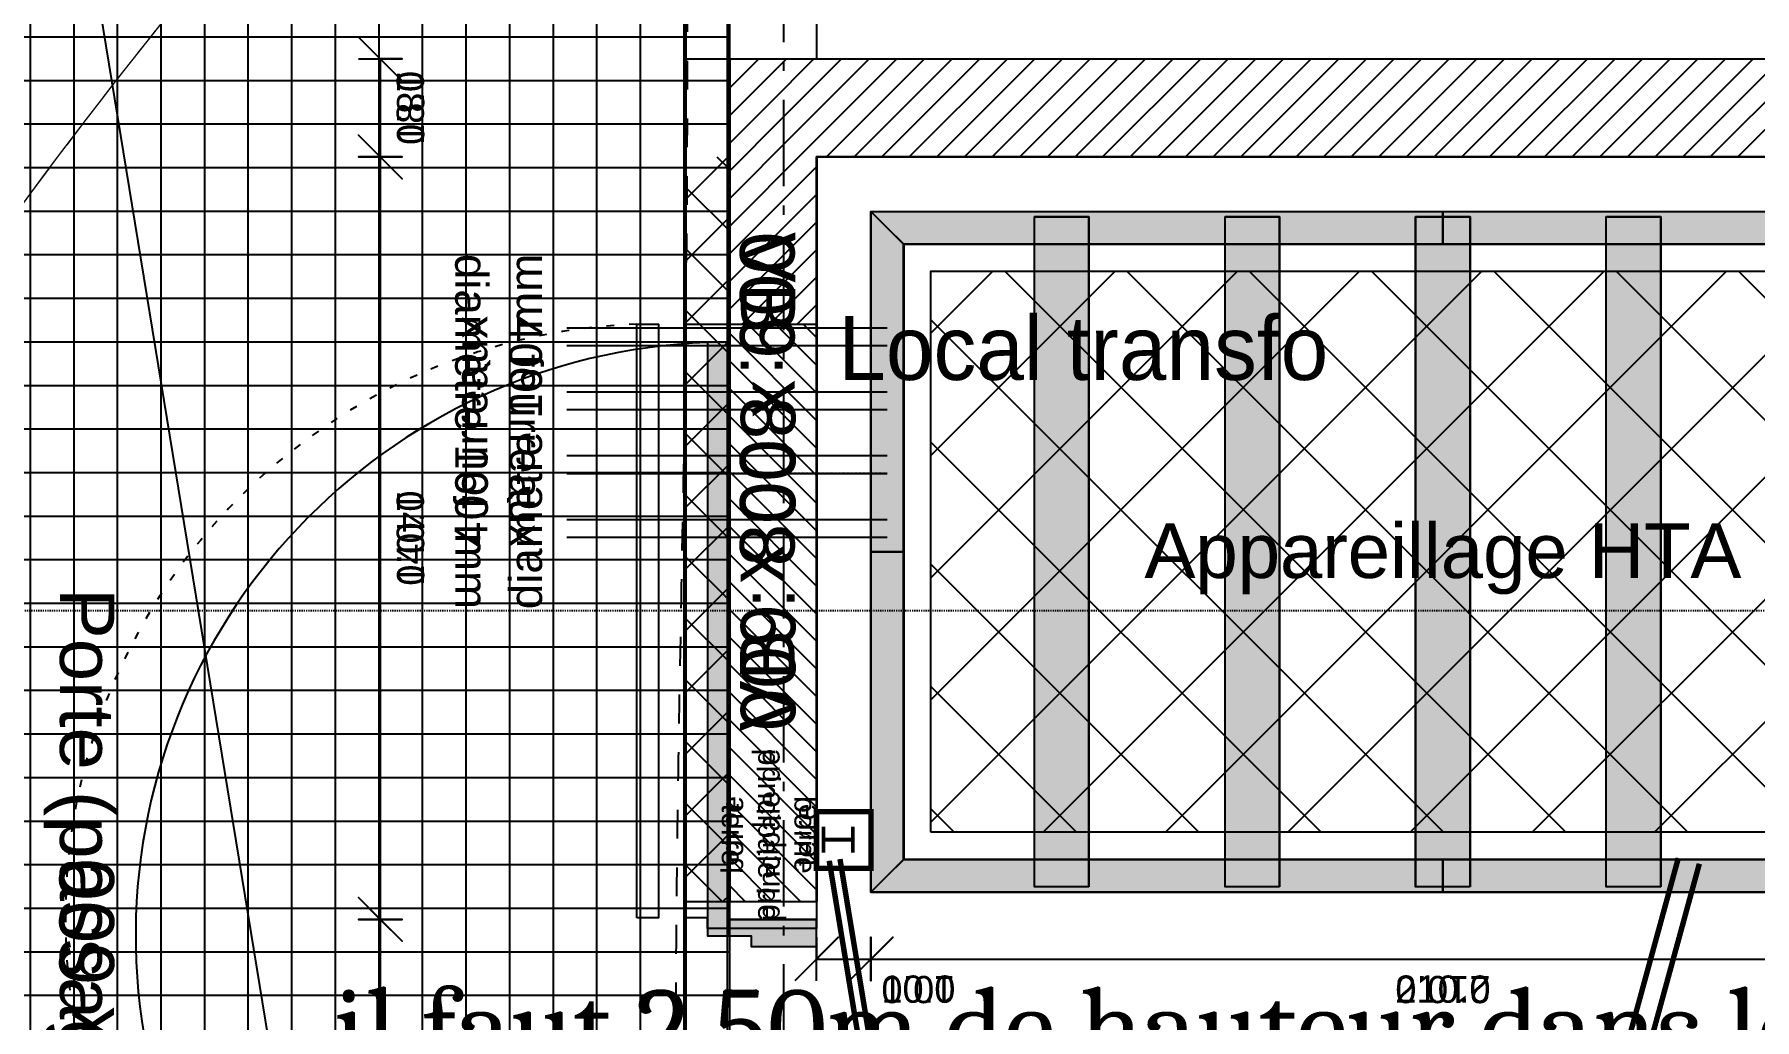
# Model space of a CAD drawing. Extents: x -594 to 29166, y -5797 to 14313.
# Drawn here: x 3703.4 to 4019.2, y 4826.3 to 5007.2 of the extents above; entities that cross this region are included whole.
import ezdxf
from ezdxf.lldxf.tags import DXFTag

# ---------------------------------------------------------------- set-up
doc = ezdxf.new("R2010")
doc.units = 0
for name, pattern in [('CACHE2', [4.7625, 3.175, -1.5875]), ('prlm_ef', [0.165, 0.1, -0.065]), ('Style de ligne -1', [0.41664, 0.20828, -0.20836]), ('Style de ligne -15', [2.08328, 1.25, -0.41656, 0.13886, -0.27786]), ('Style de ligne -18', [0.164042, 0.054681, -0.109361]), ('Style de ligne -6', [1.04164, 0.625, -0.20828, 0.06943, -0.13893]), ('VW-01', [0.41656, 0.20828, -0.20828])]:
    doc.linetypes.add(name, pattern=pattern)
doc.layers.get('0').update_dxf_attribs({"color": 252})
doc.layers.add('01_poutres', color=252, linetype='Continuous', lineweight=20)
doc.layers.add('B BATI-structure', color=252, linetype='VW-01', lineweight=18)
for name, color, linetype in [('01_texte', 252, 'Continuous'), ('A SITE', 252, 'Continuous'), ('B GÈnÈral_Hatch', 252, 'Continuous'), ('B Général', 252, 'Continuous'), ('C ANNOTATIONS-axes horizontaux', 252, 'Style de ligne -1'), ('C ANNOTATIONS-prestations', 252, 'Continuous'), ('C ANNOTATIONS-texte', 252, 'Continuous'), ('prlm-BA', 252, 'Continuous'), ('prlm-MOD', 64, 'Continuous'), ('prlm-MOD-EL', 190, 'Continuous'), ('prlm-VRD', 252, 'Continuous'), ('SA - CAB-réso', 252, 'Continuous'), ('TELECOM_SSL', 252, 'Texte-Telecom')]:
    doc.layers.add(name, color=color, linetype=linetype)
doc.layers.add('prlm-ZEROPLOT', color=254, linetype='Continuous', plot=False)
doc.styles.add('Arial', font='arial.ttf')
doc.styles.add('Eurostile', font='')
doc.styles.add('Lignes', font='arial.ttf', dxfattribs={"height": 0.35})
doc.styles.add('LignesA', font='arial.ttf', dxfattribs={"height": 0.35})
doc.styles.add('prlm-mod', font='cambriaz.ttf', dxfattribs={"height": 18})
doc.styles.add('Standard 200', font='arial.ttf', dxfattribs={"height": 0.4})
doc.styles.add('texte courant 100', font='arial.ttf', dxfattribs={"height": 25})
doc.styles.get('Eurostile').set_extended_font_data('Eurostile')
tags = doc.linetypes.add('Texte-Telecom', pattern='A,5,-0.25,["TEL",Lignes,S=1,R=0,X=0,Y=-0.18],-1.25', length=6.5).pattern_tags.tags
tags[15:16] = [DXFTag(74, 4), DXFTag(75, 0), DXFTag(340, '0'), DXFTag(46, 0.0), DXFTag(50, 0.0), DXFTag(44, 0.0), DXFTag(45, 0.0)]
tags[4:5] = [DXFTag(74, 4), DXFTag(75, 0), DXFTag(340, '0'), DXFTag(46, 0.0), DXFTag(50, 0.0), DXFTag(44, 0.0), DXFTag(45, 0.0)]
tags = doc.linetypes.add('Texte-TelecomA', pattern='A,5,-0.25,["TEL",LignesA,S=1,R=0,X=0,Y=-0.18],-1.25', length=6.5).pattern_tags.tags
tags[15:16] = [DXFTag(74, 4), DXFTag(75, 0), DXFTag(340, '0'), DXFTag(46, 0.0), DXFTag(50, 0.0), DXFTag(44, 0.0), DXFTag(45, 0.0)]
tags[4:5] = [DXFTag(74, 4), DXFTag(75, 0), DXFTag(340, '0'), DXFTag(46, 0.0), DXFTag(50, 0.0), DXFTag(44, 0.0), DXFTag(45, 0.0)]
pattern_1 = [(45, (0, 0), (2.4253472, -2.6458333), [])]
pattern_2 = [(225, (0, 0), (5.656854, -5.656854), []), (315, (0, 0), (-5.656854, -5.656854), [])]

# ---------------------------------------------------------------- blocks, each defined once
blk = doc.blocks.new('A n0.Groupe-16-1')
at = {"layer": 'C ANNOTATIONS-prestations'}
for p, q in [((3766.85, 5002.51), (3766.85, 4984.91)), ((3830.95, 4999.6), (3830.95, 4952.64)), ((3766.85, 4984.51), (3766.85, 4844.91)), ((3846.95, 4952.64), (3846.95, 4981.04)), ((3859.95, 4971.71), (3856.95, 4974.71)), ((3856.95, 4974.71), (3856.95, 4912.21)), ((3859.95, 4971.71), (3856.95, 4974.71)), ((3856.95, 4974.71), (3961.95, 4974.71)), ((3961.95, 4974.71), (4066.95, 4974.71)), ((3862.95, 4968.71), (3859.95, 4971.71)), ((3862.95, 4968.71), (3859.95, 4971.71)), ((3896.95, 4973.71), (3886.95, 4973.71)), ((3886.95, 4850.71), (3886.95, 4973.71)), ((3896.95, 4850.71), (3896.95, 4973.71)), ((3931.95, 4973.71), (3921.95, 4973.71)), ((3921.95, 4850.71), (3921.95, 4973.71)), ((3931.95, 4850.71), (3931.95, 4973.71)), ((3966.95, 4973.71), (3956.95, 4973.71)), ((3956.95, 4850.71), (3956.95, 4973.71)), ((3966.95, 4850.71), (3966.95, 4973.71)), ((4001.95, 4973.71), (3991.95, 4973.71)), ((3991.95, 4850.71), (3991.95, 4973.71)), ((4001.95, 4850.71), (4001.95, 4973.71)), ((3862.95, 4912.21), (3862.95, 4968.71)), ((3961.95, 4968.71), (3862.95, 4968.71)), ((4060.95, 4968.71), (3961.95, 4968.71)), ((3859.95, 4953.28), (3801.14, 4953.28)), ((3859.95, 4950.02), (3801.14, 4950.02)), ((3830.95, 4950.71), (3826.95, 4950.71)), ((3826.95, 4950.71), (3826.95, 4841.71)), ((3830.95, 4841.71), (3830.95, 4950.71)), ((3859.95, 4941.55), (3801.14, 4941.55)), ((3859.95, 4938.29), (3801.14, 4938.29)), ((3859.95, 4929.81), (3801.14, 4929.81)), ((3859.95, 4926.55), (3801.14, 4926.55)), ((3859.95, 4918.08), (3801.14, 4918.08)), ((3859.95, 4914.81), (3801.14, 4914.81)), ((3856.95, 4912.21), (3856.95, 4849.71)), ((3862.95, 4855.71), (3862.95, 4912.21)), ((3849.29, 4855.45), (3884.57, 4641.28)), ((3851.26, 4855.78), (3886.54, 4641.6)), ((3862.95, 4855.71), (3859.95, 4852.71)), ((3859.95, 4852.71), (3862.95, 4855.71)), ((3961.95, 4855.71), (3862.95, 4855.71)), ((4005.17, 4855.97), (3946.14, 4640.54)), ((4009.03, 4854.91), (3950, 4639.48)), ((4060.95, 4855.71), (3961.95, 4855.71)), ((3859.95, 4852.71), (3856.95, 4849.71)), ((3856.95, 4849.71), (3859.95, 4852.71)), ((3856.95, 4849.71), (3961.95, 4849.71)), ((3896.95, 4850.71), (3886.95, 4850.71)), ((3931.95, 4850.71), (3921.95, 4850.71)), ((3966.95, 4850.71), (3956.95, 4850.71)), ((3961.95, 4849.71), (4066.95, 4849.71)), ((4001.95, 4850.71), (3991.95, 4850.71)), ((3830.95, 4844.71), (3830.95, 4841.71)), ((3846.95, 4844.71), (3830.95, 4844.71)), ((3846.95, 4839.71), (3846.95, 4844.71)), ((3766.85, 4844.51), (3766.85, 4729.91)), ((3826.95, 4841.71), (3830.95, 4841.71)), ((3830.95, 4841.71), (3834.95, 4841.71)), ((3834.95, 4841.71), (3834.95, 4839.71)), ((3834.95, 4839.71), (3846.95, 4839.71)), ((3847.15, 4837.41), (3856.75, 4837.41)), ((3856.95, 4837.41), (3874.15, 4837.41)), ((3857.15, 4837.41), (4066.75, 4837.41))]:
    blk.add_line(p, q, dxfattribs=at)
at = {"layer": 'C ANNOTATIONS-prestations', "flags": 128}
for points in [[(3846.95, 5002.71), (4264.95, 5002.71), (4264.95, 4566.71), (3846.95, 4566.71), (3846.95, 4536.71), (3830.95, 4536.71), (3830.95, 4729.71), (3846.95, 4729.71), (3846.95, 4584.71), (4246.95, 4584.71), (4246.95, 4984.71), (3846.95, 4984.71), (3846.95, 4844.71), (3830.95, 4844.71), (3830.95, 5032.94), (3846.95, 5032.94), (3846.95, 5002.71)], [(3762.85, 5002.71), (3770.85, 5002.71), (3766.85, 5002.71), (3770.85, 4998.71), (3762.85, 5006.71)], [(3770.85, 4984.71), (3762.85, 4984.71), (3766.85, 4984.71), (3762.85, 4988.71), (3770.85, 4980.71)], [(3762.85, 4984.71), (3770.85, 4984.71), (3766.85, 4984.71), (3770.85, 4980.71), (3762.85, 4988.71)], [(3770.85, 4844.71), (3762.85, 4844.71), (3766.85, 4844.71), (3762.85, 4848.71), (3770.85, 4840.71)], [(3762.85, 4844.71), (3770.85, 4844.71), (3766.85, 4844.71), (3770.85, 4840.71), (3762.85, 4848.71)], [(3846.95, 4833.41), (3846.95, 4841.41), (3846.95, 4837.41), (3850.95, 4841.41), (3842.95, 4833.41)], [(3856.95, 4841.41), (3856.95, 4833.41), (3856.95, 4837.41), (3852.95, 4833.41), (3860.95, 4841.41)], [(3856.95, 4833.41), (3856.95, 4841.41), (3856.95, 4837.41), (3860.95, 4841.41), (3852.95, 4833.41)]]:
    blk.add_lwpolyline(points, dxfattribs=at)
for points in [[(3859.95, 4971.71), (3856.95, 4974.71), (3856.95, 4912.21), (3862.95, 4912.21), (3862.95, 4968.71)], [(3859.95, 4971.71), (3856.95, 4974.71), (3961.95, 4974.71), (3961.95, 4968.71), (3862.95, 4968.71)], [(4063.95, 4971.71), (4060.95, 4968.71), (3961.95, 4968.71), (3961.95, 4974.71), (4066.95, 4974.71)], [(3896.95, 4850.71), (3886.95, 4850.71), (3886.95, 4973.71), (3896.95, 4973.71)], [(3931.95, 4850.71), (3921.95, 4850.71), (3921.95, 4973.71), (3931.95, 4973.71)], [(3966.95, 4850.71), (3956.95, 4850.71), (3956.95, 4973.71), (3966.95, 4973.71)], [(4001.95, 4850.71), (3991.95, 4850.71), (3991.95, 4973.71), (4001.95, 4973.71)], [(3862.95, 4855.71), (4060.95, 4855.71), (4060.95, 4968.71), (3862.95, 4968.71)], [(3867.95, 4860.71), (3867.95, 4963.71), (4055.95, 4963.71), (4055.95, 4860.71)], [(3830.95, 4841.71), (3830.95, 4950.71), (3826.95, 4950.71), (3826.95, 4841.71)], [(3859.95, 4852.71), (3862.95, 4855.71), (3862.95, 4912.21), (3856.95, 4912.21), (3856.95, 4849.71)], [(3846.95, 4854.1), (3846.95, 4864.5), (3856.95, 4864.5), (3856.95, 4854.1)], [(3859.95, 4852.71), (3856.95, 4849.71), (3961.95, 4849.71), (3961.95, 4855.71), (3862.95, 4855.71)], [(4063.95, 4852.71), (4060.95, 4855.71), (3961.95, 4855.71), (3961.95, 4849.71), (4066.95, 4849.71)], [(3830.95, 4844.71), (3830.95, 4841.71), (3834.95, 4841.71), (3834.95, 4839.71), (3846.95, 4839.71), (3846.95, 4844.71)]]:
    blk.add_lwpolyline(points, close=True, dxfattribs=at)
blk.add_lwpolyline([(3826.95, 4950.64, 0.408848), (3721.97, 4839.71, 0.408848), (3830.95, 4732.71)], format="xyb", dxfattribs=at)
at = {"layer": 'C ANNOTATIONS-prestations', "char_height": 5.007, "attachment_point": 5, "rotation": 90, "line_spacing_factor": 1.002709, "style": 'Arial'}
for s, insert in [('18.0', (3772.4, 4993.71)), ('140.0', (3772.4, 4914.71))]:
    blk.add_mtext(s, dxfattribs=dict(at, insert=insert))
at = {"layer": 'C ANNOTATIONS-prestations', "attachment_point": 5, "rotation": 90, "line_spacing_factor": 1.002709, "style": 'Arial'}
for s, insert, char_height, width in [('VB : 800 x 600', (3837.98, 4925.11), 10.013, 190), ('4 fourreaux diamètre 160 mm', (3788.57, 4934.31), 6.0078, 73.2402), ('Porte (passage utile 1050 mm)\\PCF 1h \\PVB : 800 x 600', (3696.31, 4810.05), 10.013, 207.2024), ('borne principale de terre', (3838.2, 4860.22), 4.0052, 39.5707), ('T', (3850.93, 4859.35), 6.01, 5.0123)]:
    blk.add_mtext(s, dxfattribs=dict(at, insert=insert, char_height=char_height, width=width))
at = {"layer": 'C ANNOTATIONS-prestations', "attachment_point": 5, "line_spacing_factor": 1.002709, "style": 'Arial'}
for s, insert, char_height in [('Appareillage HTA', (3961.95, 4910.89), 10.013), ('10.0', (3865.65, 4831.87), 5.007), ('210.0', (3961.95, 4831.87), 5.007)]:
    blk.add_mtext(s, dxfattribs=dict(at, insert=insert, char_height=char_height))
blk = doc.blocks.new('A n0.Symbole-2 (2D)')
at = {"layer": 'B GÈnÈral_Hatch', "linetype": 'Continuous'}
h = blk.add_hatch(dxfattribs=at)
h.set_pattern_fill('02_ISOLANT', color=256, angle=180, style=0, pattern_type=2)
h.set_pattern_definition(pattern_2)
h.paths.add_polyline_path([(110.5, 4), (110.5, 12), (4.5, 12), (4.5, 4)])
h = blk.add_hatch(dxfattribs=at)
h.set_pattern_fill('50_BETON', color=256, style=0, pattern_type=2)
h.set_pattern_definition(pattern_1)
h.paths.add_polyline_path([(110.5, -12), (110.5, 4), (4.5, 4), (4.5, -12)])
at = {"layer": 'B Général', "linetype": 'Continuous'}
for p, q in [((4.5, 12), (4.5, -12)), ((110.5, 12), (4.5, 12)), ((110.5, 4), (4.5, 4)), ((110.5, -12), (4.5, -12))]:
    blk.add_line(p, q, dxfattribs=at)
at = {"layer": 'B Général', "linetype": 'Continuous', "lineweight": 35}
for p, q in [((110.5, 4), (4.5, 4)), ((110.5, -12), (4.5, -12))]:
    blk.add_line(p, q, dxfattribs=at)
at = {"layer": 'B Général', "linetype": 'Continuous', "flags": 128}
for points in [[(1.5, 21), (110.5, 21), (110.5, 17), (1.5, 17)], [(-105.5, -12), (-105.5, 8), (-107.5, 8), (-107.5, 12), (-110.5, 12), (-110.5, -12)], [(-0.5, -12), (-0.5, 8), (1.5, 8), (1.5, 12), (4.5, 12), (4.5, -12)]]:
    blk.add_lwpolyline(points, close=True, dxfattribs=at)
at = {"layer": 'B Général', "linetype": 'Style de ligne -18', "ltscale": 25.4}
blk.add_arc((1.6, 16.92), 108.98, 2.146, 179.4761, dxfattribs=at)
blk = doc.blocks.new('A n0.Groupe-35-1')
at = {"layer": 'B Général', "linetype": 'VW-01', "ltscale": 25.4, "flags": 128}
blk.add_lwpolyline([(3822.78, 5152.46), (3822.78, 5174.37, 0.122759), (3492.65, 4670.81)], format="xyb", dxfattribs=at)
at = {"layer": 'B Général', "linetype": 'VW-01', "ltscale": 25.4}
blk.add_rational_spline([(3822.95, 5152.62), (3606.32, 4947.5), (3507.87, 4665.87), (3459.19, 4503.68), (3410.5, 4341.49), (3406.73, 4324.94), (3402.97, 4308.39), (3612.96, 4308.39), (3822.95, 4308.39), (3822.55, 5140.52), (3822.95, 5152.62)], [1, 0.971765738928, 1, 1, 1, 1, 1, 1, 1, 1, 1], degree=2, knots=[0, 0, 0, 1, 1, 2, 2, 3, 3, 4, 4, 5, 5, 5], dxfattribs=at)
blk = doc.blocks.new('A$C380262B1')
at = {"layer": 'SA - CAB-réso', "elevation": 0, "flags": 128}
blk.add_lwpolyline([(-3314.59, 2281.48), (-3563.97, 2289.01, 0.326975), (-4699.13, 1338.75, 0.484482), (-4609.38, 1232.65), (-4051.62, 1230.86)], format="xyb", dxfattribs=at)
at = {"layer": 'TELECOM_SSL', "linetype": 'Texte-TelecomA', "ltscale": 100, "elevation": 0, "flags": 128}
blk.add_lwpolyline([(-6143.13, -3383.14), (-4679.37, 1618.34, 0.105936), (-4165.61, 5030.77)], format="xyb", dxfattribs=at)
blk = doc.blocks.new('A n0.A$C1B933CC4')
at = {"layer": '01_poutres', "color": 0, "flags": 128}
blk.add_lwpolyline([(-1499.02, -531.36), (-1553.52, -531.36), (-1349.92, 146.89), (-1349.87, 147.06, -0.130817), (-988.01, 680.37), (-988.01, 613.11, 0.121314), (-1302.36, 131.45), (-1352.2, -34.59), (-1364.14, -82.05)], format="xyb", close=True, dxfattribs=at)
at = {"layer": '01_texte', "color": 0}
blk.add_lwpolyline([(-1123.27, 507.98), (-919.1, -740.69)], dxfattribs=at)
blk = doc.blocks.new('xi.transfo')
at = {"layer": 'prlm-MOD', "linetype": 'Continuous', "lineweight": 20}
for points in [[(140, -416), (143, -416), (143, -412), (145, -412), (145, -400), (140, -400)], [(143, -416), (34, -416), (34, -420), (143, -420)]]:
    blk.add_hatch(color=9, dxfattribs=at).paths.add_polyline_path(points, flags=0)
at = {"layer": 'prlm-MOD-EL', "linetype": 'Continuous', "lineweight": 20}
for points in [[(13, -183), (16, -186), (16, -285), (10, -285), (10, -180)], [(132, -183), (129, -186), (129, -285), (135, -285), (135, -180)], [(134, -245), (134, -255), (11, -255), (11, -245)], [(134, -280), (134, -290), (11, -290), (11, -280)], [(13, -387), (10, -390), (10, -285), (16, -285), (16, -384)], [(132, -387), (135, -390), (135, -285), (129, -285), (129, -384)], [(134, -315), (134, -325), (11, -325), (11, -315)], [(134, -350), (134, -360), (11, -360), (11, -350)], [(13, -387), (10, -390), (72.5, -390), (72.5, -384), (16, -384)], [(132, -387), (129, -384), (72.5, -384), (72.5, -390), (135, -390)]]:
    blk.add_hatch(color=250, dxfattribs=at).paths.add_polyline_path(points, flags=0)
at = {"layer": 'prlm-MOD-EL', "linetype": 'Continuous'}
h = blk.add_hatch(dxfattribs=at)
h.set_pattern_fill('ANSI37', color=256, scale=5, style=0)
h.set_pattern_definition([(45, (3689.925, 1736.358), (-11.22532, 11.22532), []), (135, (3689.925, 1736.358), (-11.22532, -11.22532), [])])
h.paths.add_polyline_path([(124, -379), (21, -379), (21, -191), (124, -191)])
at = {"color": 4, "linetype": 'Continuous', "lineweight": -3}
for p, q in [((32.07, -400), (3.67, -400)), ((-14.88, -416), (32.07, -416))]:
    blk.add_line(p, q, dxfattribs=at)
at = {"linetype": 'Continuous'}
for p, q in [((145, -400), (140, -400)), ((140, -400), (140, -416)), ((140, -416), (140, -400)), ((34, -416), (34, -420))]:
    blk.add_line(p, q, dxfattribs=at)
for points in [[(143.3, -390), (151.3, -390), (147.3, -390), (151.3, -394), (143.3, -386)], [(151.3, -390), (143.3, -390), (147.3, -390), (143.3, -386), (151.3, -394)], [(151.3, -400), (143.3, -400), (147.3, -400), (143.3, -396), (151.3, -404)], [(-18, -484.1), (-18, -476.1), (-18, -480.1), (-14, -476.1), (-22, -484.1)], [(0, -476.1), (0, -484.1), (0, -480.1), (-4, -484.1), (4, -476.1)], [(0, -484.1), (0, -476.1), (0, -480.1), (4, -476.1), (-4, -484.1)], [(140, -476.1), (140, -484.1), (140, -480.1), (136, -484.1), (144, -476.1)], [(140, -484.1), (140, -476.1), (140, -480.1), (144, -476.1), (136, -484.1)]]:
    blk.add_lwpolyline(points)
at = {"layer": 'prlm-MOD', "color": 0}
for p, q in [((147.3, -389.8), (147.3, -180.2)), ((147.3, -390), (147.3, -372.8)), ((147.3, -399.8), (147.3, -390.2)), ((-17.8, -480.1), (-0.2, -480.1)), ((0.2, -480.1), (139.8, -480.1)), ((140.2, -480.1), (254.8, -480.1))]:
    blk.add_line(p, q, dxfattribs=at)
at = {"layer": 'prlm-MOD', "linetype": 'Continuous'}
for p, q in [((145, -412), (145, -400)), ((143, -416), (143, -412)), ((143, -412), (145, -412)), ((143, -416), (34, -416)), ((140, -416), (143, -416)), ((143, -420), (143, -416)), ((34, -420), (143, -420))]:
    blk.add_line(p, q, dxfattribs=at)
at = {"layer": 'prlm-MOD', "linetype": 'Continuous', "lineweight": -3}
blk.add_lwpolyline([(-18, -400), (-18, 18), (418, 18), (418, -400), (448, -400), (448, -416), (255, -416), (255, -400), (400, -400), (400, 0), (0, 0), (0, -400), (140, -400), (140, -416), (-48.23, -416), (-48.23, -400), (-18, -400)], dxfattribs=at)
at = {"layer": 'prlm-MOD', "color": 7, "linetype": 'prlm_ef', "const_width": 1}
for points in [[(129.8, -237.92), (345.24, -296.95)], [(128.75, -241.78), (344.18, -300.81)], [(128.94, -395.69), (343.11, -360.41)], [(129.26, -397.66), (343.44, -362.38)]]:
    blk.add_lwpolyline(points, dxfattribs=at)
blk.add_lwpolyline([(130.61, -400), (120.22, -400), (120.22, -390), (130.61, -390)], close=True, dxfattribs=at)
at = {"layer": 'prlm-MOD', "linetype": 'Continuous'}
blk.add_arc((143, -416), 109, 182.1031, 0, dxfattribs=at)
at = {"layer": 'prlm-MOD-EL', "linetype": 'Continuous'}
for p, q in [((10, -285), (10, -180)), ((135, -285), (135, -180)), ((16, -186), (16, -285)), ((129, -186), (129, -285)), ((11, -245), (11, -255)), ((134, -245), (11, -245)), ((134, -245), (134, -255)), ((134, -255), (11, -255)), ((11, -280), (11, -290)), ((134, -280), (11, -280)), ((134, -280), (134, -290)), ((10, -390), (10, -285)), ((16, -285), (16, -384)), ((129, -285), (129, -384)), ((135, -390), (135, -285)), ((134, -290), (11, -290)), ((11, -315), (11, -325)), ((134, -315), (11, -315)), ((134, -315), (134, -325)), ((134, -325), (11, -325)), ((11, -350), (11, -360)), ((134, -350), (11, -350)), ((134, -350), (134, -360)), ((134, -360), (11, -360)), ((16, -384), (13, -387)), ((16, -384), (13, -387)), ((72.5, -384), (16, -384)), ((129, -384), (72.5, -384)), ((129, -384), (132, -387)), ((132, -387), (129, -384)), ((13, -387), (10, -390)), ((13, -387), (10, -390)), ((132, -387), (135, -390)), ((135, -390), (132, -387)), ((10, -390), (72.5, -390)), ((72.5, -390), (135, -390))]:
    blk.add_line(p, q, dxfattribs=at)
at = {"layer": 'prlm-MOD-EL', "linetype": 'CACHE2', "ltscale": 0.02}
for p, q in [((31.43, -387), (31.43, -445.81, 0)), ((34.69, -387), (34.69, -445.81, 0)), ((43.17, -387), (43.17, -445.81, 0)), ((46.43, -387), (46.43, -445.81, 0)), ((54.9, -387), (54.9, -445.81, 0)), ((58.16, -387), (58.16, -445.81, 0)), ((66.64, -387), (66.64, -445.81, 0)), ((69.9, -387), (69.9, -445.81, 0))]:
    blk.add_line(p, q, dxfattribs=at)
at = {"layer": 'prlm-MOD-EL', "linetype": 'Continuous', "flags": 128}
for points in [[(129, -384), (16, -384), (16, -186), (129, -186)], [(129, -384), (129, -186), (16, -186), (16, -384)], [(124, -379), (21, -379), (21, -191), (124, -191)]]:
    blk.add_lwpolyline(points, close=True, dxfattribs=at)
at = {"insert": (124.49, -408.75, 0), "char_height": 4, "width": 39.5707, "attachment_point": 5, "style": 'texte courant 100'}
blk.add_mtext('borne principale de terre', dxfattribs=at)
at = {"layer": 'prlm-MOD', "color": 0, "char_height": 5, "attachment_point": 5, "rotation": 270, "style": 'Arial'}
for s, insert in [('\\A1;210.0', (152.85, -285)), ('\\A1;10.0', (152.85, -381.3))]:
    blk.add_mtext(s, dxfattribs=dict(at, insert=insert))
at = {"layer": 'prlm-MOD', "color": 7, "char_height": 6, "attachment_point": 5, "style": 'texte courant 100'}
for s, insert, width in [('T', (125.36, -396.02), 5.0123), ('4 fourreaux diamètre 160 mm', (50.41, -458.38, 0), 73.2402)]:
    blk.add_mtext(s, dxfattribs=dict(at, insert=insert, width=width))
at = {"layer": 'prlm-MOD', "char_height": 10, "width": 207.2024, "attachment_point": 5, "rotation": 360, "style": 'Standard 200'}
for s, insert in [('\\A1;VB : 800 x 600', (59.6, -408.97)), ('\\A1;Porte (passage utile 1050 mm)\\PCF 1h \\PVB : 800 x 600', (174.66, -550.64))]:
    blk.add_mtext(s, dxfattribs=dict(at, insert=insert))
at = {"layer": 'prlm-MOD', "color": 0, "char_height": 5, "attachment_point": 5, "style": 'Arial'}
for s, insert in [('\\A1;18.0', (-9, -474.56)), ('\\A1;140.0', (70, -474.56))]:
    blk.add_mtext(s, dxfattribs=dict(at, insert=insert))
at = {"layer": 'prlm-MOD-EL', "color": 7, "linetype": 'Continuous', "insert": (73.82, -285), "char_height": 10, "attachment_point": 5, "rotation": 90, "style": 'Arial'}
blk.add_mtext('{Appareillage HTA}', dxfattribs=at)

msp = doc.modelspace()

# ---------------------------------------------------------------- hatches: boundary and pattern name
at = {"layer": 'B GÈnÈral_Hatch', "linetype": 'Continuous'}
h = msp.add_hatch(dxfattribs=at)
h.set_pattern_fill('02_ISOLANT', color=256, angle=45, style=0, pattern_type=2)
h.set_pattern_definition([(90, (3694.627, 4598.767), (-8, -4e-16), []), (180, (3694.627, 4598.767), (1e-15, 8), [])])
edge = h.paths.add_edge_path()
edge.add_line((3830.951, 3995.028), (3281.443, 3995.028))
edge.add_line((3281.443, 3995.028), (3420.821, 4459.345))
edge.add_line((3420.821, 4459.345), (3485.04, 4673.28))
edge.add_line((3485.04, 4673.28), (3485.099, 4673.447))
edge.add_arc((4668.41, 4260.1), 1253.428, 131.932559, 160.744944, ccw=False)
edge.add_line((3830.8, 5192.565), (3830.951, 5181.847))
edge.add_line((3830.951, 5181.847), (3830.951, 3995.028))
h = msp.add_hatch(dxfattribs=at)
h.set_pattern_fill('50_BETON', color=256, style=0, pattern_type=2)
h.set_pattern_definition(pattern_1)
h.paths.add_polyline_path([(4246.951, 4984.715), (4264.951, 5002.715), (3830.951, 5002.715), (3846.951, 4984.715)])
h = msp.add_hatch(dxfattribs=at)
h.set_pattern_fill('50_BETON', color=256, style=0, pattern_type=2)
h.set_pattern_definition(pattern_1)
h.paths.add_polyline_path([(3846.951, 4954.009), (3846.951, 4984.715), (3830.951, 5002.715), (3830.951, 4954.009)])
h = msp.add_hatch(dxfattribs=at)
h.set_pattern_fill('02_ISOLANT', color=256, angle=180, style=0, pattern_type=2)
h.set_pattern_definition(pattern_2)
h.paths.add_polyline_path([(3830.951, 4954.009), (3830.951, 4984.715), (3822.951, 4984.715), (3822.951, 4954.009)])

# ---------------------------------------------------------------- linework, layer by layer
at = {"layer": 'A SITE', "linetype": 'Style de ligne -15', "lineweight": 50, "ltscale": 25.4}
msp.add_open_spline([(4176.46, 5442.268), (4369.672, 5480.305), (4562.883, 5518.342), (4903.036, 5519.771), (5243.188, 5521.2), (5979.862, 5524.644), (6716.536, 5528.089), (7278.196, 5527.681), (7839.856, 5527.273), (8021.336, 5527.044), (8202.816, 5526.815), (8808.176, 5525.356), (9413.535, 5523.896), (10716.351, 5525.293), (12019.166, 5526.69), (12242.597, 5526.219), (12466.029, 5525.748), (12816.588, 5520.962), (13167.148, 5516.176), (13202.673, 5616.323), (13238.199, 5716.47), (13267.888, 5802.201), (13297.577, 5887.932), (13327.266, 5973.663), (13356.956, 6059.395), (13408.406, 6207.964), (13459.856, 6356.533), (13477.006, 6406.056), (13494.156, 6455.579), (13528.564, 6560.212), (13562.972, 6664.845), (13573.344, 6696.386), (13583.716, 6727.928), (13599.145, 6774.844), (13614.573, 6821.761), (13678.898, 7117.445), (13743.224, 7413.129), (13957.444, 7453.65), (14171.664, 7494.171), (14164.331, 7534.454), (14156.998, 7574.738), (14190.699, 7584.189), (14224.399, 7593.639), (14227.546, 7586.876), (14230.693, 7580.113), (14293.316, 7599.076), (14355.939, 7618.039), (14360.336, 7603.518), (14364.733, 7588.998), (14537.195, 7591.453), (14709.721, 7640.319), (14664.801, 7789.364), (14619.881, 7938.41), (15047.101, 8062.384), (15474.322, 8186.358), (15686.72, 8247.996), (15899.118, 8309.635), (15904.181, 8311.166), (15909.244, 8312.698), (15908.246, 8315.995), (15907.249, 8319.292), (17672.664, 8849.185), (19438.079, 9379.077), (19648.946, 9442.842), (19859.814, 9506.606), (20255.35, 9309.74), (20650.886, 9112.874), (20960.83, 8222.926), (21270.775, 7332.978), (21180.205, 7304.155), (21089.635, 7275.333), (21163.082, 7017.584), (21236.529, 6759.834), (21251.591, 6763.9), (21266.653, 6767.967), (21275.663, 6734.59), (21284.674, 6701.213), (21269.902, 6697.225), (21255.13, 6693.238), (21270.029, 6638.047), (21284.928, 6582.856), (21291.188, 6584.546), (21297.447, 6586.236), (21305.995, 6495.046), (21402.881, 6506.774), (21487.346, 6527.117), (21571.811, 6547.461), (21569.541, 6559.077), (21567.271, 6570.694), (21604.983, 6578.638), (21642.694, 6586.582), (21649.991, 6549.244), (21657.287, 6511.906), (21652.493, 6510.896), (21647.699, 6509.886), (21807.598, 5746.172), (21967.496, 4982.457), (21977.291, 4938.62), (21987.086, 4894.782), (22015.78, 4743.898), (22044.474, 4593.013), (22063.498, 4473.154), (22082.523, 4353.295), (22101.178, 4237.725), (22119.832, 4122.156), (22124.345, 4087.384), (22128.858, 4052.612), (22138.67, 3933.295), (22148.483, 3813.978), (22152.899, 3687.239), (22157.316, 3560.501), (22156.076, 3368.858), (22154.837, 3177.215), (22152.199, 3078.787), (22149.562, 2980.358), (22145.456, 2863.605), (22141.35, 2746.851), (22132.85, 2586.185), (22124.349, 2425.518), (22087.732, 1950.646), (22051.116, 1475.773), (21993.933, 847.273), (21936.75, 218.773), (21915.729, 183.154), (21894.709, 147.536), (21213.23, 141.566), (20531.75, 135.597), (20529.704, 160.058), (20527.657, 184.52), (20322.852, 176.691), (20118.047, 168.862), (19882.166, 159.845), (19646.285, 150.828), (19256.888, 145.182), (18867.491, 139.536), (18773.401, -158.054), (18679.311, -455.644), (18604.53, -1398.289), (18529.749, -2340.935), (18635.053, -2777.585), (18740.357, -3214.234), (18588.756, -3295.853), (18437.156, -3377.471), (18384.511, -3407.387), (18331.865, -3437.302), (18280.613, -3484.556), (18229.362, -3531.809), (18125.267, -3688.349), (18021.173, -3844.888), (17973.144, -3961.195), (17925.114, -4077.502), (17903.66, -4188.267), (17882.205, -4299.032), (17853.831, -4428.724), (17825.458, -4558.416), (17795.321, -4816.052), (17765.184, -5073.687), (17828.426, -5320.212), (17891.667, -5566.736), (16164.839, -5333.52), (14438.011, -5100.304), (14043.046, -5030.624), (13648.082, -4960.944), (13506.144, -4936.079), (13364.206, -4911.213), (13220.848, -4883.357), (13077.49, -4855.501), (12791.937, -4799.706), (12506.383, -4743.912), (12128.349, -4679.679), (11750.314, -4615.447), (11530.967, -4571.296), (11311.619, -4527.146), (10549.503, -4375.437), (9787.387, -4223.728), (9847.498, -3981.593), (9907.609, -3739.459), (9806.225, -3461.39), (9704.841, -3183.322), (9715.187, -3083.784), (9725.532, -2984.247), (9824.047, -2441.958), (9922.562, -1899.67), (9651.72, -1701.167), (9380.878, -1502.664), (9447.608, -1104.825), (9514.339, -706.985), (9834.998, -611.033), (10155.657, -515.081), (10247.114, 11.583), (10338.572, 538.246), (10143.199, 564.034), (9947.826, 589.823), (9948.48, 594.78), (9949.134, 599.737), (9614.75, 638.685), (9280.365, 677.634), (8737.859, 744.574), (8195.353, 811.514), (7103.907, 948.262), (6012.462, 1085.009), (5516.207, 1145.917), (5019.951, 1206.825), (4567.057, 1262.265), (4114.163, 1317.705), (4102.18, 1307.409), (4090.197, 1297.113), (3869.944, 1322.11), (3649.69, 1347.106), (3455.22, 1370.405), (3260.751, 1393.703), (3258.524, 1373.559), (3256.298, 1353.416), (2884.962, 1399.248), (2513.626, 1445.079), (2816.189, 2481.825), (3118.751, 3518.57), (3122.583, 3517.421), (3126.415, 3516.272), (3182.803, 3704.332), (3239.191, 3892.391), (3244.935, 3911.549), (3250.679, 3930.706), (3342.693, 4248.166), (3434.706, 4565.625), (3504.837, 4748.285), (3574.967, 4930.944), (3700.503, 5086.554), (3826.038, 5242.164), (4001.249, 5342.216), (4176.46, 5442.268)], degree=2, knots=[0, 0, 0, 1, 1, 2, 2, 3, 3, 4, 4, 5, 5, 6, 6, 7, 7, 8, 8, 9, 9, 10, 10, 11, 11, 12, 12, 13, 13, 14, 14, 15, 15, 16, 16, 17, 17, 18, 18, 19, 19, 20, 20, 21, 21, 22, 22, 23, 23, 24, 24, 25, 25, 26, 26, 27, 27, 28, 28, 29, 29, 30, 30, 31, 31, 32, 32, 33, 33, 34, 34, 35, 35, 36, 36, 37, 37, 38, 38, 39, 39, 40, 40, 41, 41, 42, 42, 43, 43, 44, 44, 45, 45, 46, 46, 47, 47, 48, 48, 49, 49, 50, 50, 51, 51, 52, 52, 53, 53, 54, 54, 55, 55, 56, 56, 57, 57, 58, 58, 59, 59, 60, 60, 61, 61, 62, 62, 63, 63, 64, 64, 65, 65, 66, 66, 67, 67, 68, 68, 69, 69, 70, 70, 71, 71, 72, 72, 73, 73, 74, 74, 75, 75, 76, 76, 77, 77, 78, 78, 79, 79, 80, 80, 81, 81, 82, 82, 83, 83, 84, 84, 85, 85, 86, 86, 87, 87, 88, 88, 89, 89, 90, 90, 91, 91, 92, 92, 93, 93, 94, 94, 95, 95, 96, 96, 97, 97, 98, 98, 99, 99, 100, 100, 101, 101, 102, 102, 103, 103, 104, 104, 105, 105, 106, 106, 107, 107, 108, 108, 109, 109, 110, 110, 111, 111, 112, 112, 113, 113, 114, 114, 115, 115, 115], dxfattribs=at)
at = {"layer": 'B BATI-structure', "linetype": 'VW-01', "ltscale": 25.4, "flags": 128}
msp.add_lwpolyline([(3335.949, 3995.028), (3281.443, 3995.028), (3485.04, 4673.28), (3485.099, 4673.447, -0.1308169), (3846.951, 5206.758), (3846.951, 5139.501, 0.1213139), (3532.608, 4657.834), (3482.768, 4491.8), (3470.821, 4444.336)], format="xyb", close=True, dxfattribs=at)
at = {"layer": 'B Général', "linetype": 'Style de ligne -6', "ltscale": 25.4}
msp.add_line((3840.951, 3286.065), (3840.951, 5821.065), dxfattribs=at)
at = {"layer": 'B Général', "linetype": 'Continuous'}
for p, q in [((3822.951, 5002.715), (3830.951, 5002.715)), ((3822.951, 4984.715), (3822.951, 5002.715)), ((3830.951, 5002.715), (4264.951, 5002.715)), ((3822.951, 4984.715), (3822.951, 4954.009)), ((3822.951, 4984.715), (3822.951, 4954.009)), ((3830.951, 4984.715), (3830.951, 4954.009)), ((3846.951, 4984.715), (4246.951, 4984.715)), ((3846.951, 4984.715), (3846.951, 4954.009)), ((3822.951, 4954.009), (3846.951, 4954.009))]:
    msp.add_line(p, q, dxfattribs=at)
at = {"layer": 'B Général', "linetype": 'Continuous', "lineweight": 18}
for p, q in [((3830.951, 5002.715), (4264.951, 5002.715)), ((3846.951, 4984.715), (4246.951, 4984.715))]:
    msp.add_line(p, q, dxfattribs=at)
at = {"layer": 'B Général', "linetype": 'Continuous', "lineweight": 35}
for p, q in [((3830.951, 5002.715), (3830.951, 4984.715)), ((3830.951, 4984.715), (3830.951, 4954.009)), ((3846.951, 4984.715), (3846.951, 4954.009))]:
    msp.add_line(p, q, dxfattribs=at)
at = {"layer": 'B Général', "linetype": 'VW-01', "ltscale": 25.4, "flags": 128}
msp.add_lwpolyline([(4569.435, 5501.249, 0.2972461), (3492.652, 4670.81), (3431.598, 4467.418)], format="xyb", dxfattribs=at)
at = {"layer": 'B Général', "linetype": 'Continuous', "flags": 128}
msp.add_lwpolyline([(3830.951, 3995.028), (3281.443, 3995.028), (3420.821, 4459.345), (3485.04, 4673.28), (3485.099, 4673.447, -0.1263843), (3830.8, 5192.565), (3830.951, 5181.847)], format="xyb", close=True, dxfattribs=at)
msp.add_lwpolyline([(3856.951, 4974.715), (4066.951, 4974.715), (4066.951, 4849.715), (3856.951, 4849.715)], close=True, dxfattribs=at)
at = {"layer": 'C ANNOTATIONS-axes horizontaux'}
msp.add_line((12370.813, 4901.389), (2960.813, 4901.389), dxfattribs=at)
at = {"layer": 'prlm-ZEROPLOT', "ltscale": 25}
msp.add_lwpolyline([(6215.888, 3517.389), (4931.965, 3517.389), (4931.965, 2568.403), (4331.442, 2568.403), (4331.442, 2828.226), (3662.92, 2828.226), (3662.92, 2568.403), (2853.201, 2568.403), (3148.106, 3550.389), (3512.92, 3550.389), (3512.92, 4168.613), (3333.483, 4168.389), (3421.864, 4462.818), (3822.881, 4462.784), (3822.942, 5185.388), (3899.628, 5249.209), (4011.142, 5326.632), (4142.814, 5397.624), (4222.022, 5430.969), (4330.111, 5466.386), (4438.769, 5491.378), (4557.235, 5507.733), (4624.225, 5512.376), (5209.041, 5512.376)], dxfattribs=at)
at = {"layer": 'prlm-ZEROPLOT'}
msp.add_lwpolyline([(3421.864, 4462.818), (3485.04, 4673.28), (3534.377, 4794.014), (3596.961, 4910.551), (3672.801, 5021.563), (3753.074, 5116.359), (3822.942, 5185.388), (3822.881, 4462.784)], close=True, dxfattribs=at)

# ---------------------------------------------------------------- block references
at = {"layer": 'B Général'}
for name in ['A n0.Groupe-35-1', 'A n0.Groupe-16-1']:
    msp.add_blockref(name, (0, 0), dxfattribs=at)
at = {"layer": 'B Général', "rotation": 90}
msp.add_blockref('A n0.Symbole-2 (2D)', (3834.951, 4843.509), dxfattribs=at)
at = {"layer": 'prlm-BA'}
msp.add_blockref('A n0.A$C1B933CC4', (4834.965, 4526.389), dxfattribs=at)
at = {"layer": 'prlm-MOD', "rotation": 270}
msp.add_blockref('xi.transfo', (4246.951, 4984.715), dxfattribs=at)
at = {"layer": 'prlm-VRD'}
msp.add_blockref('A$C380262B1', (8094.783, 3263.943), dxfattribs=at)

# ---------------------------------------------------------------- texts
at = {"layer": 'C ANNOTATIONS-texte', "insert": (3850.95, 4955.511), "char_height": 11.74778, "attachment_point": 1, "rotation": 0, "line_spacing_factor": 0.895453, "style": 'Eurostile'}
msp.add_mtext('Local transfo', dxfattribs=at)
at = {"layer": 'prlm-MOD', "color": 1, "insert": (3758.305, 4831.804), "char_height": 14, "width": 351.29365, "attachment_point": 1, "style": 'prlm-mod'}
msp.add_mtext('il faut 2.50m de hauteur dans le local transfo + double dalle et isolant ', dxfattribs=at)

doc.saveas('drawing.dxf')
